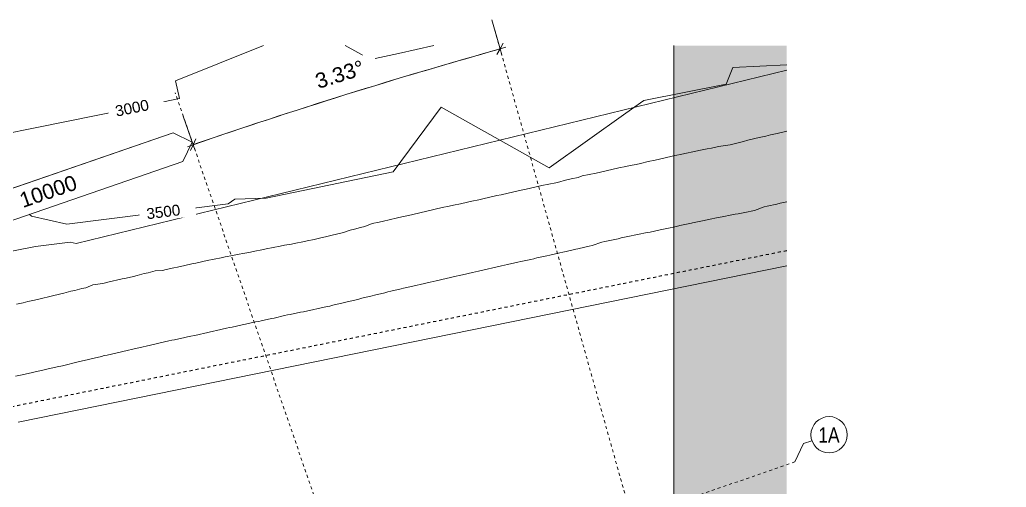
# Model space of a CAD drawing. Header units: metres. Extents: x -2477 to -2300, y 3875 to 4051.
# Drawn here: x -2365.12 to -2332.57, y 4035.7 to 4051.12 of the extents above; entities that cross this region are included whole.
import ezdxf

# ---------------------------------------------------------------- set-up
doc = ezdxf.new("R2010")
doc.units = ezdxf.units.M
doc.linetypes.add('BOUNDARY Tighter', pattern=[0.008, 0.004, -0.002, 0, -0.002])
doc.linetypes.add('Grid Line', pattern=[0.021, 0.012, -0.003, 0.003, -0.003])
for name, color, linetype, lineweight in [('A-ANNO-DIMS', 211, 'Continuous', 5), ('A-ANNO-DIMS-200', 211, 'Continuous', 5), ('A-ANNO-NOTE', 131, 'Continuous', 5), ('A-DETL', 90, 'Continuous', 13), ('A-DETL-GENF', 92, 'Continuous', 5), ('A-FLOR', 192, 'Continuous', 5), ('C-TOPO', 7, 'Continuous', 5), ('C-TOPO-LABL', 7, 'Continuous', 5), ('C-TOPO-MAJR', 7, 'Continuous', 20), ('C-TOPO-MINR', 7, 'Continuous', 5), ('S-GRID', 1, 'Continuous', 5), ('S-GRID-IDEN', 1, 'Continuous', 5)]:
    doc.layers.add(name, color=color, linetype=linetype, lineweight=lineweight)
doc.styles.add('Arial', font='arial.ttf', dxfattribs={"height": 0.5})
doc.styles.add('Arial Narrow', font='ARIALN.TTF', dxfattribs={"height": 0.5})
doc.styles.add('Arial_1', font='arial.ttf', dxfattribs={"height": 0.36})
doc.dimstyles.new('2_5-Diagonal-_deg_-Decimal_O', dxfattribs={"dimscale": 0.3048, "dimtxt": 0.51013, "dimasz": 0.984252, "dimexe": 0.656168, "dimexo": 0.0625, "dimgap": 0.984252, "dimtad": 1, "dimdec": 0, "dimlfac": 1000, "dimzin": 0, "dimdsep": 46, "dimtxsty": 'Arial', "dimblk1": 'OBLIQUE', "dimblk2": 'OBLIQUE', "dimsah": 1, "dimcen": 0.09, "dimdle": 0.656168, "dimazin": 0, "dimtfac": 1, "dimtdec": 4, "dimtix": 1, "dimtmove": 0, "dimatfit": 3, "dimfxl": 3.28084, "dimfxlon": 1, "dimtvp": 1, "dimtfill": 1, "dimtolj": 1, "dimtzin": 0, "dimlwd": 15, "dimlwe": 15, "dimarcsym": 2})

# ---------------------------------------------------------------- blocks, each defined once
blk = doc.blocks.new('Dimension - Grids _2D_ - 1-200-1063965-GA - Part A')
at = {"layer": 'A-DETL-GENF'}
for p, q in [((-4.323, 0.5), (-4.823, 0)), ((-4.823, 0), (-4.323, 0.5)), ((4.677, 0.5), (-4.323, 0.5)), ((-4.323, 0.5), (4.677, 0.5)), ((5.177, 0), (4.677, 0.5)), ((5.177, 0), (4.677, 0.5)), ((-4.823, 0), (-4.323, -0.5)), ((4.677, -0.5), (5.177, 0)), ((5.177, 0), (4.677, -0.5)), ((-4.823, 0), (-4.323, -0.5)), ((-4.323, -0.5), (4.677, -0.5)), ((-4.323, -0.5), (4.677, -0.5))]:
    blk.add_line(p, q, dxfattribs=at)
blk = doc.blocks.new('Grid - A1-3055139-GA - Part A')
at = {"layer": 'S-GRID-IDEN'}
blk.add_circle((0, 0), 0.003, dxfattribs=at)
blk = doc.blocks.new('DIMBLOCK1-GA - Part A')
at = {"layer": 'A-ANNO-DIMS-200', "lineweight": 15}
for p, q in [((-2349.275, 4050.159), (-2349.545, 4051.121)), ((-2349.275, 4050.159), (-2349.171, 4050.343)), ((-2349.275, 4050.159), (-2349.379, 4049.974)), ((-2349.275, 4050.159), (-2349.275, 4050.159)), ((-2349.275, 4050.159), (-2349.221, 4049.966)), ((-2359.401, 4046.998), (-2359.726, 4047.944)), ((-2359.401, 4046.998), (-2359.494, 4046.807)), ((-2359.401, 4046.998), (-2359.308, 4047.189)), ((-2359.401, 4046.998), (-2359.336, 4046.809))]:
    blk.add_line(p, q, dxfattribs=at)
for start, end in [(105.60457, 109.06324), (105.66741, 109.00041)]:
    blk.add_arc((-2300.024, 3874.558), 182.376, start, end, dxfattribs=at)
at = {"layer": 'A-ANNO-DIMS-200', "color": 0, "lineweight": 15, "insert": (-2355.423, 4049.315), "char_height": 0.5, "width": 1.9589, "attachment_point": 1, "rotation": 17.3339, "line_spacing_factor": 0.941778, "style": 'Arial', "bg_fill": 3, "box_fill_scale": 1.25, "bg_fill_color": 256, "bg_fill_true_color": 13158600, "bg_fill_transparency": 0}
blk.add_mtext('3.33°', dxfattribs=at)
blk = doc.blocks.new('_Oblique')
at = {"color": 0, "linetype": 'ByBlock', "lineweight": -2}
blk.add_line((-0.5, -0.5), (0.5, 0.5), dxfattribs=at)

msp = doc.modelspace()

# ---------------------------------------------------------------- hatches: boundary and pattern name
at = {"layer": 'A-DETL-GENF', "transparency": 33554585}
msp.add_hatch(color=7, dxfattribs=at).paths.add_polyline_path([(-2341.9453, 3945.4512), (-2339.817, 3945.4512), (-2339.817, 4050.268), (-2343.541, 4050.268), (-2343.541, 4001.2175), (-2345.5585, 4000.6769), (-2341.5236, 3999.5958), (-2343.541, 3999.0552), (-2343.541, 3945.4512)])

# ---------------------------------------------------------------- linework, layer by layer
at = {"layer": 'A-DETL', "lineweight": 15}
msp.add_line((-2343.541, 4050.268), (-2343.541, 4001.2175), dxfattribs=at)
at = {"layer": 'A-DETL', "linetype": 'BOUNDARY Tighter', "lineweight": 25}
msp.add_line((-2339.817, 4043.4987), (-2388.3643, 4033.7254), dxfattribs=at)
at = {"layer": 'A-FLOR'}
msp.add_line((-2365.1718, 4037.8447), (-2339.817, 4043.0032), dxfattribs=at)
at = {"layer": 'C-TOPO'}
for p, q in [((-2363.267, 4043.7371), (-2339.817, 4049.4521)), ((-2364.6077, 4043.6384), (-2363.462, 4043.7816)), ((-2363.462, 4043.7816), (-2363.267, 4043.7371)), ((-2368.8877, 4042.8177), (-2364.6077, 4043.6384))]:
    msp.add_line(p, q, dxfattribs=at)
at = {"layer": 'C-TOPO-MAJR', "color": 8, "lineweight": 15}
for p, q in [((-2359.9835, 4049.1096), (-2357.0852, 4050.268)), ((-2354.3904, 4050.268), (-2353.55, 4049.8084)), ((-2352.623, 4050.006), (-2351.4562, 4050.268)), ((-2353.55, 4049.8084), (-2352.623, 4050.006)), ((-2359.8575, 4048.5229), (-2359.9835, 4049.1096)), ((-2364.5061, 4047.5811), (-2360.6415, 4048.3631)), ((-2360.6415, 4048.3631), (-2359.8575, 4048.5229)), ((-2365.8241, 4047.3108), (-2364.5061, 4047.5811)), ((-2343.786, 4046.5734), (-2343.6439, 4046.6048)), ((-2343.6439, 4046.6048), (-2343.5115, 4046.6384)), ((-2345.3555, 4046.2303), (-2345.1291, 4046.2815)), ((-2345.1291, 4046.2815), (-2344.9883, 4046.3095)), ((-2344.9883, 4046.3095), (-2344.7822, 4046.3501)), ((-2344.7822, 4046.3501), (-2344.6412, 4046.3795)), ((-2344.6412, 4046.3795), (-2344.3863, 4046.4419)), ((-2344.3863, 4046.4419), (-2344.1575, 4046.4931)), ((-2344.1575, 4046.4931), (-2344.0158, 4046.522)), ((-2344.0158, 4046.522), (-2343.786, 4046.5734)), ((-2346.6975, 4045.9198), (-2346.562, 4045.9671)), ((-2346.562, 4045.9671), (-2346.3304, 4046.0188)), ((-2346.3304, 4046.0188), (-2346.1007, 4046.0621)), ((-2346.1007, 4046.0621), (-2345.9607, 4046.0906)), ((-2345.9607, 4046.0906), (-2345.7296, 4046.1502)), ((-2345.7296, 4046.1502), (-2345.5893, 4046.1788)), ((-2345.5893, 4046.1788), (-2345.3555, 4046.2303)), ((-2348.0388, 4045.6186), (-2347.8979, 4045.6507)), ((-2347.8979, 4045.6507), (-2347.668, 4045.7019)), ((-2347.668, 4045.7019), (-2347.4392, 4045.7441)), ((-2347.4392, 4045.7441), (-2347.3001, 4045.7761)), ((-2347.3001, 4045.7761), (-2347.1568, 4045.817)), ((-2347.1568, 4045.817), (-2347.0698, 4045.8364)), ((-2347.0698, 4045.8364), (-2346.9281, 4045.8683)), ((-2346.9281, 4045.8683), (-2346.6975, 4045.9198)), ((-2349.6091, 4045.2663), (-2349.38, 4045.3174)), ((-2349.38, 4045.3174), (-2349.2385, 4045.3496)), ((-2349.2385, 4045.3496), (-2349.0093, 4045.4008)), ((-2349.0093, 4045.4008), (-2348.8679, 4045.433)), ((-2348.8679, 4045.433), (-2348.6386, 4045.4841)), ((-2348.6386, 4045.4841), (-2348.5817, 4045.4968)), ((-2348.5817, 4045.4968), (-2348.4096, 4045.5352)), ((-2348.4096, 4045.5352), (-2348.2682, 4045.5674)), ((-2348.2682, 4045.5674), (-2348.0388, 4045.6186)), ((-2350.9506, 4044.9681), (-2350.8093, 4044.9998)), ((-2350.8093, 4044.9998), (-2350.578, 4045.0501)), ((-2350.578, 4045.0501), (-2350.3487, 4045.1008)), ((-2350.3487, 4045.1008), (-2350.2103, 4045.1328)), ((-2350.2103, 4045.1328), (-2349.9798, 4045.1835)), ((-2349.9798, 4045.1835), (-2349.839, 4045.2156)), ((-2349.839, 4045.2156), (-2349.6091, 4045.2663)), ((-2352.5219, 4044.6145), (-2352.2911, 4044.668)), ((-2352.2911, 4044.668), (-2352.1526, 4044.6996)), ((-2352.1526, 4044.6996), (-2351.9214, 4044.7521)), ((-2351.9214, 4044.7521), (-2351.6898, 4044.8047)), ((-2351.6898, 4044.8047), (-2351.5522, 4044.836)), ((-2351.5522, 4044.836), (-2351.4151, 4044.8673)), ((-2351.4151, 4044.8673), (-2351.1821, 4044.9248)), ((-2351.1821, 4044.9248), (-2350.9506, 4044.9681)), ((-2353.7382, 4044.2962), (-2353.4911, 4044.3941)), ((-2353.4911, 4044.3941), (-2353.2618, 4044.4466)), ((-2353.2618, 4044.4466), (-2353.1213, 4044.4786)), ((-2353.1213, 4044.4786), (-2352.9379, 4044.5186)), ((-2352.9379, 4044.5186), (-2352.6611, 4044.5828)), ((-2352.6611, 4044.5828), (-2352.5219, 4044.6145)), ((-2355.0378, 4043.9607), (-2354.8186, 4044.0156)), ((-2354.8186, 4044.0156), (-2354.6715, 4044.0491)), ((-2354.6715, 4044.0491), (-2354.443, 4044.1063)), ((-2354.443, 4044.1063), (-2354.2225, 4044.1802)), ((-2354.2225, 4044.1802), (-2354.0775, 4044.2132)), ((-2354.0775, 4044.2132), (-2353.8826, 4044.2633)), ((-2353.8826, 4044.2633), (-2353.7382, 4044.2962)), ((-2356.5316, 4043.649), (-2356.3865, 4043.6793)), ((-2356.3865, 4043.6793), (-2356.1581, 4043.7211)), ((-2356.1581, 4043.7211), (-2356.0122, 4043.7543)), ((-2356.0122, 4043.7543), (-2355.7838, 4043.796)), ((-2355.7838, 4043.796), (-2355.6371, 4043.8294)), ((-2355.6371, 4043.8294), (-2355.4089, 4043.8712)), ((-2355.4089, 4043.8712), (-2355.1853, 4043.9272)), ((-2355.1853, 4043.9272), (-2355.0378, 4043.9607)), ((-2358.0884, 4043.3422), (-2357.9513, 4043.3746)), ((-2357.9513, 4043.3746), (-2357.6988, 4043.4206)), ((-2357.6988, 4043.4206), (-2357.5067, 4043.4556)), ((-2357.5067, 4043.4556), (-2357.3645, 4043.4879)), ((-2357.3645, 4043.4879), (-2357.1339, 4043.53)), ((-2357.1339, 4043.53), (-2356.9909, 4043.5652)), ((-2356.9909, 4043.5652), (-2356.7607, 4043.6072)), ((-2356.7607, 4043.6072), (-2356.5316, 4043.649)), ((-2359.6778, 4043.0136), (-2359.4442, 4043.0641)), ((-2359.4442, 4043.0641), (-2359.3113, 4043.0945)), ((-2359.3113, 4043.0945), (-2359.078, 4043.145)), ((-2359.078, 4043.145), (-2358.9442, 4043.1756)), ((-2358.9442, 4043.1756), (-2358.7107, 4043.224)), ((-2358.7107, 4043.224), (-2358.4775, 4043.2663)), ((-2358.4775, 4043.2663), (-2358.3414, 4043.2963)), ((-2358.3414, 4043.2963), (-2358.0884, 4043.3422)), ((-2361.2515, 4042.682), (-2361.0157, 4042.748)), ((-2361.0157, 4042.748), (-2360.8908, 4042.7765)), ((-2360.8908, 4042.7765), (-2360.6515, 4042.8426)), ((-2360.6515, 4042.8426), (-2360.418, 4042.8522)), ((-2360.418, 4042.8522), (-2360.2883, 4042.8818)), ((-2360.2883, 4042.8818), (-2360.0437, 4042.9328)), ((-2360.0437, 4042.9328), (-2359.9131, 4042.9626)), ((-2359.9131, 4042.9626), (-2359.6778, 4043.0136)), ((-2362.9383, 4042.2798), (-2362.7101, 4042.3733)), ((-2362.7101, 4042.3733), (-2362.468, 4042.4043)), ((-2362.468, 4042.4043), (-2362.3417, 4042.4331)), ((-2362.3417, 4042.4331), (-2362.216, 4042.4619)), ((-2362.216, 4042.4619), (-2361.7404, 4042.5704)), ((-2361.7404, 4042.5704), (-2361.6118, 4042.5991)), ((-2361.6118, 4042.5991), (-2361.3738, 4042.6533)), ((-2361.3738, 4042.6533), (-2361.2515, 4042.682)), ((-2364.0392, 4042.0138), (-2363.809, 4042.0721)), ((-2363.809, 4042.0721), (-2363.67, 4042.1039)), ((-2363.67, 4042.1039), (-2363.4379, 4042.1627)), ((-2363.4379, 4042.1627), (-2363.3033, 4042.1935)), ((-2363.3033, 4042.1935), (-2363.0703, 4042.2496)), ((-2363.0703, 4042.2496), (-2362.9383, 4042.2798)), ((-2365.2268, 4041.7362), (-2365.0049, 4041.7872)), ((-2365.0049, 4041.7872), (-2364.8566, 4041.8211)), ((-2364.8566, 4041.8211), (-2364.6401, 4041.8723)), ((-2364.6401, 4041.8723), (-2364.4927, 4041.906)), ((-2364.4927, 4041.906), (-2364.0392, 4042.0138))]:
    msp.add_line(p, q, dxfattribs=at)
at = {"layer": 'C-TOPO-MAJR', "color": 9, "lineweight": 15}
for p, q in [((-2340.725, 4047.2349), (-2340.5019, 4047.2854)), ((-2340.5019, 4047.2854), (-2340.3526, 4047.3194)), ((-2340.3526, 4047.3194), (-2340.1294, 4047.3699)), ((-2340.1294, 4047.3699), (-2339.9043, 4047.4209)), ((-2339.9043, 4047.4209), (-2339.817, 4047.4407)), ((-2342.2965, 4046.8889), (-2342.068, 4046.9369)), ((-2342.068, 4046.9369), (-2341.8395, 4046.9675)), ((-2341.8395, 4046.9675), (-2341.6885, 4046.9983)), ((-2341.6885, 4046.9983), (-2341.4674, 4047.0483)), ((-2341.4674, 4047.0483), (-2341.244, 4047.0988)), ((-2341.244, 4047.0988), (-2341.0974, 4047.1505)), ((-2341.0974, 4047.1505), (-2340.8744, 4047.201)), ((-2340.8744, 4047.201), (-2340.725, 4047.2349)), ((-2343.5115, 4046.6384), (-2343.4422, 4046.6501)), ((-2343.4422, 4046.6501), (-2343.3224, 4046.6771)), ((-2343.3224, 4046.6771), (-2343.1795, 4046.7036)), ((-2343.1795, 4046.7036), (-2342.8588, 4046.7757)), ((-2342.8588, 4046.7757), (-2342.7168, 4046.8046)), ((-2342.7168, 4046.8046), (-2342.442, 4046.8592)), ((-2342.442, 4046.8592), (-2342.2965, 4046.8889))]:
    msp.add_line(p, q, dxfattribs=at)
at = {"layer": 'C-TOPO-MINR', "color": 254}
for p, q in [((-2341.8166, 4049.0008), (-2341.5907, 4049.5437)), ((-2341.5907, 4049.5437), (-2339.817, 4049.6332)), ((-2344.5312, 4048.4598), (-2341.8166, 4049.0008)), ((-2347.6572, 4046.2313), (-2345.1282, 4048.0342)), ((-2356.9973, 4045.2315), (-2352.8012, 4046.1001)), ((-2340.4625, 4044.9686), (-2340.1383, 4045.0424)), ((-2340.1383, 4045.0424), (-2340.0347, 4045.0658)), ((-2340.0347, 4045.0658), (-2339.817, 4045.1154)), ((-2341.9503, 4044.6178), (-2341.6236, 4044.6844)), ((-2341.6236, 4044.6844), (-2341.5197, 4044.7062)), ((-2341.5197, 4044.7062), (-2341.4158, 4044.7201)), ((-2341.4158, 4044.7201), (-2341.0865, 4044.7872)), ((-2341.0865, 4044.7872), (-2340.986, 4044.8099)), ((-2340.986, 4044.8099), (-2340.8845, 4044.8329)), ((-2340.8845, 4044.8329), (-2340.5658, 4044.9452)), ((-2340.5658, 4044.9452), (-2340.4625, 4044.9686)), ((-2343.4508, 4044.3044), (-2343.3464, 4044.3278)), ((-2343.3464, 4044.3278), (-2343.0196, 4044.4002)), ((-2343.0196, 4044.4002), (-2342.9594, 4044.4154)), ((-2342.9594, 4044.4154), (-2342.9279, 4044.4208)), ((-2342.9279, 4044.4208), (-2342.8734, 4044.433)), ((-2342.8734, 4044.433), (-2342.5462, 4044.4939)), ((-2342.5462, 4044.4939), (-2342.4004, 4044.5267)), ((-2342.4004, 4044.5267), (-2342.0752, 4044.5929)), ((-2342.0752, 4044.5929), (-2341.9503, 4044.6178))]:
    msp.add_line(p, q, dxfattribs=at)
at = {"layer": 'C-TOPO-MINR', "color": 253}
for p, q in [((-2352.8012, 4046.1001), (-2351.2138, 4048.2341)), ((-2351.2138, 4048.2341), (-2347.6572, 4046.2313)), ((-2345.1271, 4048.035), (-2344.5312, 4048.4598)), ((-2363.5715, 4044.3794), (-2358.2492, 4045.0481)), ((-2358.2492, 4045.0481), (-2358.0274, 4045.2009)), ((-2358.0274, 4045.2009), (-2356.9973, 4045.2315)), ((-2364.8101, 4044.7016), (-2364.7383, 4044.6367)), ((-2364.7383, 4044.6367), (-2363.5715, 4044.3794)), ((-2344.9528, 4043.9881), (-2344.8465, 4044.0115)), ((-2344.8465, 4044.0115), (-2344.7436, 4044.0348)), ((-2344.7436, 4044.0348), (-2344.4174, 4044.0997)), ((-2344.4174, 4044.0997), (-2344.3237, 4044.1181)), ((-2344.3237, 4044.1181), (-2343.9974, 4044.1862)), ((-2343.9974, 4044.1862), (-2343.8815, 4044.2146)), ((-2343.8815, 4044.2146), (-2343.7775, 4044.2379)), ((-2343.7775, 4044.2379), (-2343.4508, 4044.3044)), ((-2346.3388, 4043.6515), (-2346.2359, 4043.6744)), ((-2346.2359, 4043.6744), (-2345.9194, 4043.785)), ((-2345.9194, 4043.785), (-2345.8141, 4043.8085)), ((-2345.8141, 4043.8085), (-2345.7097, 4043.8282)), ((-2345.7097, 4043.8282), (-2345.3839, 4043.8946)), ((-2345.3839, 4043.8946), (-2345.2788, 4043.9217)), ((-2345.2788, 4043.9217), (-2344.9528, 4043.9881)), ((-2347.7311, 4043.3362), (-2347.6299, 4043.3588)), ((-2347.6299, 4043.3588), (-2347.3007, 4043.4338)), ((-2347.3007, 4043.4338), (-2347.199, 4043.4565)), ((-2347.199, 4043.4565), (-2347.0976, 4043.4752)), ((-2347.0976, 4043.4752), (-2346.7724, 4043.55)), ((-2346.7724, 4043.55), (-2346.7087, 4043.5682)), ((-2346.7087, 4043.5682), (-2346.6701, 4043.5768)), ((-2346.6701, 4043.5768), (-2346.3388, 4043.6515)), ((-2349.1247, 4043.0206), (-2349.0247, 4043.043)), ((-2349.0247, 4043.043), (-2348.6936, 4043.1184)), ((-2348.6936, 4043.1184), (-2348.5931, 4043.1408)), ((-2348.5931, 4043.1408), (-2348.2627, 4043.2161)), ((-2348.2627, 4043.2161), (-2348.1619, 4043.2386)), ((-2348.1619, 4043.2386), (-2348.1369, 4043.2442)), ((-2348.1369, 4043.2442), (-2348.0612, 4043.261)), ((-2348.0612, 4043.261), (-2347.7311, 4043.3362)), ((-2350.6195, 4042.6874), (-2350.5195, 4042.7061)), ((-2350.5195, 4042.7061), (-2350.1827, 4042.7816)), ((-2350.1827, 4042.7816), (-2350.0824, 4042.8034)), ((-2350.0824, 4042.8034), (-2349.983, 4042.8254)), ((-2349.983, 4042.8254), (-2349.6566, 4042.901)), ((-2349.6566, 4042.901), (-2349.5563, 4042.923)), ((-2349.5563, 4042.923), (-2349.2251, 4042.9985)), ((-2349.2251, 4042.9985), (-2349.1247, 4043.0206)), ((-2352.0133, 4042.3676), (-2351.9147, 4042.3904)), ((-2351.9147, 4042.3904), (-2351.5817, 4042.4663)), ((-2351.5817, 4042.4663), (-2351.4826, 4042.4888)), ((-2351.4826, 4042.4888), (-2351.3833, 4042.5114)), ((-2351.3833, 4042.5114), (-2351.051, 4042.5871)), ((-2351.051, 4042.5871), (-2350.7201, 4042.6625)), ((-2350.7201, 4042.6625), (-2350.6195, 4042.6874)), ((-2353.4168, 4042.0303), (-2353.0799, 4042.107)), ((-2353.0799, 4042.107), (-2352.9752, 4042.1485)), ((-2352.9752, 4042.1485), (-2352.878, 4042.1708)), ((-2352.878, 4042.1708), (-2352.5431, 4042.2471)), ((-2352.5431, 4042.2471), (-2352.465, 4042.2641)), ((-2352.465, 4042.2641), (-2352.3473, 4042.2914)), ((-2352.3473, 4042.2914), (-2352.0133, 4042.3676)), ((-2354.7969, 4041.6996), (-2354.4568, 4041.7769)), ((-2354.4568, 4041.7769), (-2354.365, 4041.8)), ((-2354.365, 4041.8), (-2354.0259, 4041.8771)), ((-2354.0259, 4041.8771), (-2353.9298, 4041.9011)), ((-2353.9298, 4041.9011), (-2353.837, 4041.9322)), ((-2353.837, 4041.9322), (-2353.4991, 4042.0092)), ((-2353.4991, 4042.0092), (-2353.4168, 4042.0303)), ((-2356.2907, 4041.3809), (-2356.1963, 4041.3982)), ((-2356.1963, 4041.3982), (-2355.8554, 4041.4694)), ((-2355.8554, 4041.4694), (-2355.7609, 4041.4866)), ((-2355.7609, 4041.4866), (-2355.4204, 4041.5641)), ((-2355.4204, 4041.5641), (-2355.3255, 4041.5815)), ((-2355.3255, 4041.5815), (-2354.9854, 4041.6588)), ((-2354.9854, 4041.6588), (-2354.8902, 4041.6763)), ((-2354.8902, 4041.6763), (-2354.7969, 4041.6996)), ((-2357.7793, 4041.0543), (-2357.6763, 4041.0731)), ((-2357.6763, 4041.0731), (-2357.3432, 4041.1518)), ((-2357.3432, 4041.1518), (-2357.24, 4041.1706)), ((-2357.24, 4041.1706), (-2357.1614, 4041.1849)), ((-2357.1614, 4041.1849), (-2356.8207, 4041.2625)), ((-2356.8207, 4041.2625), (-2356.726, 4041.2797)), ((-2356.726, 4041.2797), (-2356.3856, 4041.3636)), ((-2356.3856, 4041.3636), (-2356.2907, 4041.3809)), ((-2359.2505, 4040.7308), (-2359.1559, 4040.7513)), ((-2359.1559, 4040.7513), (-2359.0619, 4040.7716)), ((-2359.0619, 4040.7716), (-2358.7288, 4040.8477)), ((-2358.7288, 4040.8477), (-2358.6346, 4040.8681)), ((-2358.6346, 4040.8681), (-2358.3019, 4040.9441)), ((-2358.3019, 4040.9441), (-2358.2072, 4040.9637)), ((-2358.2072, 4040.9637), (-2358.1126, 4040.9809)), ((-2358.1126, 4040.9809), (-2357.7793, 4041.0543)), ((-2360.9517, 4040.3502), (-2360.6273, 4040.4261)), ((-2360.6273, 4040.4261), (-2360.5337, 4040.4523)), ((-2360.5337, 4040.4523), (-2360.2024, 4040.5281)), ((-2360.2024, 4040.5281), (-2360.107, 4040.5545)), ((-2360.107, 4040.5545), (-2360.0139, 4040.5583)), ((-2360.0139, 4040.5583), (-2359.681, 4040.6344)), ((-2359.681, 4040.6344), (-2359.583, 4040.6548)), ((-2359.583, 4040.6548), (-2359.2505, 4040.7308)), ((-2362.2428, 4040.0569), (-2361.9077, 4040.1336)), ((-2361.9077, 4040.1336), (-2361.574, 4040.2099)), ((-2361.574, 4040.2099), (-2361.3869, 4040.2525)), ((-2361.3869, 4040.2525), (-2361.0458, 4040.3287)), ((-2361.0458, 4040.3287), (-2360.9517, 4040.3502)), ((-2363.6253, 4039.731), (-2363.2833, 4039.8091)), ((-2363.2833, 4039.8091), (-2363.1937, 4039.8318)), ((-2363.1937, 4039.8318), (-2362.8542, 4039.9094)), ((-2362.8542, 4039.9094), (-2362.7638, 4039.9312)), ((-2362.7638, 4039.9312), (-2362.4261, 4040.0084)), ((-2362.4261, 4040.0084), (-2362.3371, 4040.0449)), ((-2362.3371, 4040.0449), (-2362.2428, 4040.0569)), ((-2365.0942, 4039.3979), (-2364.7468, 4039.4702)), ((-2364.7468, 4039.4702), (-2364.6623, 4039.4896)), ((-2364.6623, 4039.4896), (-2364.3161, 4039.5687)), ((-2364.3161, 4039.5687), (-2364.2332, 4039.5883)), ((-2364.2332, 4039.5883), (-2363.8881, 4039.6671)), ((-2363.8881, 4039.6671), (-2363.7138, 4039.7086)), ((-2363.7138, 4039.7086), (-2363.6253, 4039.731)), ((-2365.2618, 4039.3596), (-2365.0942, 4039.3979))]:
    msp.add_line(p, q, dxfattribs=at)
at = {"layer": 'S-GRID', "linetype": 'Grid Line'}
for p, q in [((-2338.413, 4011.4311), (-2349.4856, 4050.9095)), ((-2339.5447, 4036.533), (-2476.7199, 3989.2988))]:
    msp.add_line(p, q, dxfattribs=at)
at = {"layer": 'S-GRID'}
for p, q in [((-2339.2591, 4037.1397), (-2338.9866, 4037.2336)), ((-2339.5447, 4036.533), (-2339.2591, 4037.1397))]:
    msp.add_line(p, q, dxfattribs=at)

# ---------------------------------------------------------------- block references
at = {"layer": 'A-DETL-GENF', "rotation": 19.00040712023049}
msp.add_blockref('Dimension - Grids _2D_ - 1-200-1063965-GA - Part A', (-2364.3254, 4045.3973), dxfattribs=at)
at = {"layer": 'S-GRID-IDEN', "xscale": 199.9999999999999, "yscale": 199.9999999999999, "zscale": 199.9999999999999, "rotation": 109.0004071202157}
msp.add_blockref('Grid - A1-3055139-GA - Part A', (-2338.4192, 4037.4289), dxfattribs=at)

# ---------------------------------------------------------------- texts
at = {"layer": 'A-ANNO-NOTE', "insert": (-2365.1837, 4045.3804), "char_height": 0.5, "width": 2.324894, "attachment_point": 1, "rotation": 19.00041, "style": 'Arial'}
msp.add_mtext('10000', dxfattribs=at)
at = {"layer": 'S-GRID-IDEN', "insert": (-2338.7743, 4037.6695), "char_height": 0.5, "width": 0.849789, "attachment_point": 1, "style": 'Arial Narrow'}
msp.add_mtext('1A', dxfattribs=at)

# ---------------------------------------------------------------- next in the draw order: texts
at = {"layer": 'C-TOPO-LABL', "char_height": 0.36, "width": 1.668077, "attachment_point": 1, "line_spacing_factor": 0.941778, "style": 'Arial_1', "bg_fill": 3, "box_fill_scale": 1.25, "bg_fill_color": 256, "bg_fill_true_color": 13158600, "bg_fill_transparency": 0}
for s, insert, rotation in [(' 3000 ', (-2362.1395, 4048.2486), 11.43934), (' 3500 ', (-2361.1021, 4044.8759), 7.16094)]:
    msp.add_mtext(s, dxfattribs=dict(at, insert=insert, rotation=rotation))

# ---------------------------------------------------------------- next in the draw order: linework, layer by layer
at = {"layer": 'S-GRID', "linetype": 'Grid Line'}
msp.add_line((-2338.4915, 3986.274), (-2359.9901, 4048.7092), dxfattribs=at)

# ---------------------------------------------------------------- next in the draw order: dimensions: what is measured, and where the dimension line sits
at = {"layer": 'A-ANNO-DIMS', "lineweight": 15}
dim = msp.add_angular_dim_3p(base=(-2352.6705, 4049.1705), center=(-2300.0238, 3874.5584), p1=(-2349.5451, 4051.1214), p2=(-2359.7265, 4047.9436), dimstyle='2_5-Diagonal-_deg_-Decimal_O', override={"dimpost": '<>', "dimfxl": 10.665823}, dxfattribs=at)
dim.commit()
dim.dimension.update_dxf_attribs({"geometry": 'DIMBLOCK1-GA - Part A', "text_midpoint": (-2354.5264, 4049.1822)})

doc.saveas('drawing.dxf')
